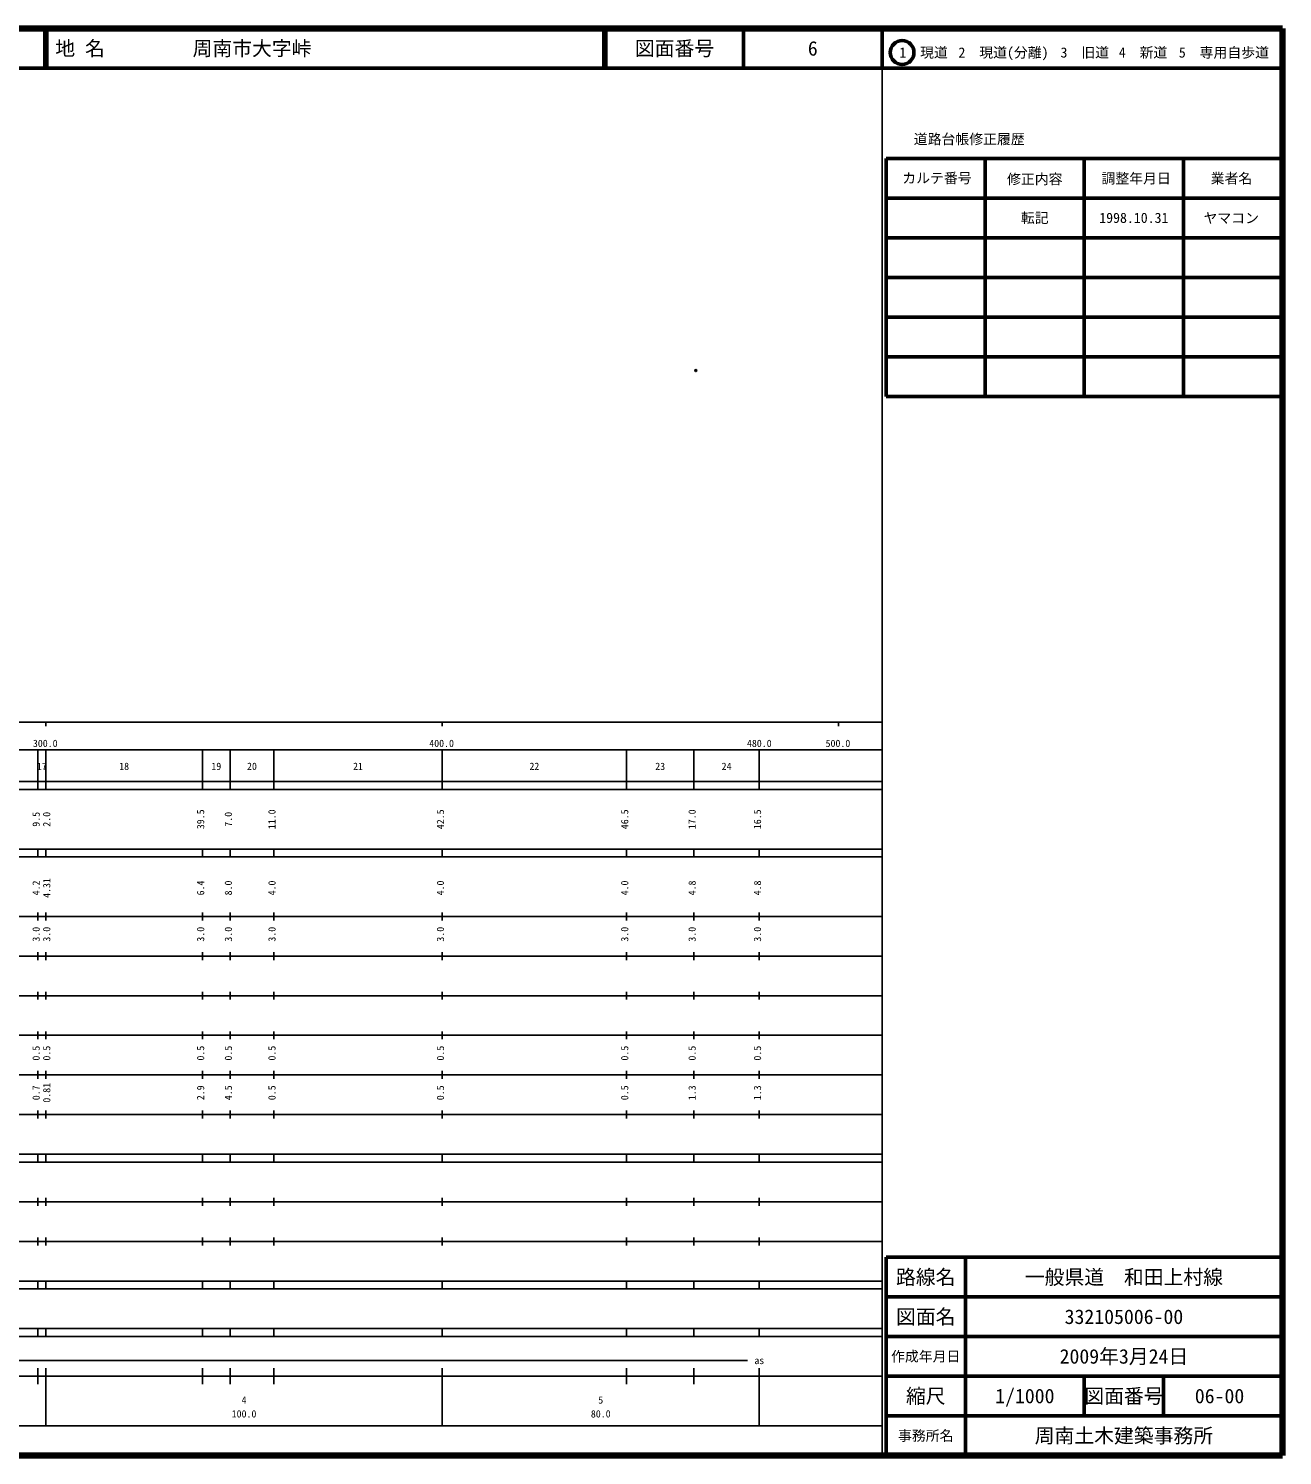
# Model space of a CAD drawing. Units: millimetres on the paper. Extents: x 40 to 680, y 20 to 380.
# Drawn here: x 363.6 to 680, y 20 to 380 of the extents above; entities that cross this region are included whole.
import ezdxf
from ezdxf.enums import TextEntityAlignment as Align

# ---------------------------------------------------------------- set-up
doc = ezdxf.new("R2010")
doc.units = ezdxf.units.MM
doc.header["$PDMODE"] = 32
doc.header["$PDSIZE"] = 0.5
doc.layers.add('M-OTRS', color=6, linetype='Continuous')
doc.layers.add('M-TTL-TXT', color=7, linetype='Continuous')
for name, color, linetype, lineweight in [('M-TTL', 2, 'Continuous', 140), ('M-TTL-BAND', 7, 'Continuous', 25), ('M-TTL-FRAM', 2, 'Continuous', 50), ('M-TTL-LINE', 7, 'Continuous', 50)]:
    doc.layers.add(name, color=color, linetype=linetype, lineweight=lineweight)
doc.styles.add('ＭＳ ゴシック', font='')
doc.styles.get('ＭＳ ゴシック').set_extended_font_data('MS Gothic')

msp = doc.modelspace()

# ---------------------------------------------------------------- linework, layer by layer
at = {"layer": 'M-OTRS'}
msp.add_point((531.97, 293.693), dxfattribs=at)
at = {"layer": 'M-TTL'}
for p, q in [((680, 380), (40, 380)), ((680, 20), (680, 380)), ((40, 20), (680, 20))]:
    msp.add_line(p, q, dxfattribs=at)
at = {"layer": 'M-TTL-BAND'}
for p, q in [((579, 20), (579, 370)), ((40, 205), (579, 205)), ((368, 205), (368, 204)), ((468, 205), (468, 204)), ((568, 205), (568, 204)), ((68, 198), (579, 198)), ((366, 188), (366, 198)), ((368, 188), (368, 198)), ((407.5, 188), (407.5, 198)), ((414.5, 188), (414.5, 198)), ((425.5, 188), (425.5, 198)), ((468, 188), (468, 198)), ((514.5, 188), (514.5, 198)), ((531.5, 188), (531.5, 198)), ((548, 188), (548, 198)), ((40, 190), (579, 190)), ((40, 188), (579, 188)), ((40, 173), (579, 173)), ((366, 171), (366, 173)), ((368, 171), (368, 173)), ((407.5, 171), (407.5, 173)), ((414.5, 171), (414.5, 173)), ((425.5, 171), (425.5, 173)), ((468, 171), (468, 173)), ((514.5, 171), (514.5, 173)), ((531.5, 171), (531.5, 173)), ((548, 171), (548, 173)), ((40, 171), (579, 171)), ((40, 156), (579, 156)), ((366, 155), (366, 157)), ((368, 155), (368, 157)), ((407.5, 155), (407.5, 157)), ((414.5, 155), (414.5, 157)), ((425.5, 155), (425.5, 157)), ((468, 155), (468, 157)), ((514.5, 155), (514.5, 157)), ((531.5, 155), (531.5, 157)), ((548, 155), (548, 157)), ((46, 146), (579, 146)), ((366, 145), (366, 147)), ((368, 145), (368, 147)), ((407.5, 145), (407.5, 147)), ((414.5, 145), (414.5, 147)), ((425.5, 145), (425.5, 147)), ((468, 145), (468, 147)), ((514.5, 145), (514.5, 147)), ((531.5, 145), (531.5, 147)), ((548, 145), (548, 147)), ((366, 135), (366, 137)), ((368, 135), (368, 137)), ((407.5, 135), (407.5, 137)), ((414.5, 135), (414.5, 137)), ((425.5, 135), (425.5, 137)), ((468, 135), (468, 137)), ((514.5, 135), (514.5, 137)), ((531.5, 135), (531.5, 137)), ((548, 135), (548, 137)), ((52, 136), (579, 136)), ((46, 126), (579, 126)), ((366, 125), (366, 127)), ((368, 125), (368, 127)), ((407.5, 125), (407.5, 127)), ((414.5, 125), (414.5, 127)), ((425.5, 125), (425.5, 127)), ((468, 125), (468, 127)), ((514.5, 125), (514.5, 127)), ((531.5, 125), (531.5, 127)), ((548, 125), (548, 127)), ((52, 116), (579, 116)), ((366, 115), (366, 117)), ((368, 115), (368, 117)), ((407.5, 115), (407.5, 117)), ((414.5, 115), (414.5, 117)), ((425.5, 115), (425.5, 117)), ((468, 115), (468, 117)), ((514.5, 115), (514.5, 117)), ((531.5, 115), (531.5, 117)), ((548, 115), (548, 117)), ((46, 106), (579, 106)), ((366, 105), (366, 107)), ((368, 105), (368, 107)), ((407.5, 105), (407.5, 107)), ((414.5, 105), (414.5, 107)), ((425.5, 105), (425.5, 107)), ((468, 105), (468, 107)), ((514.5, 105), (514.5, 107)), ((531.5, 105), (531.5, 107)), ((548, 105), (548, 107)), ((40, 96), (579, 96)), ((40, 94), (579, 94)), ((366, 94), (366, 96)), ((368, 94), (368, 96)), ((407.5, 94), (407.5, 96)), ((414.5, 94), (414.5, 96)), ((425.5, 94), (425.5, 96)), ((468, 94), (468, 96)), ((514.5, 94), (514.5, 96)), ((531.5, 94), (531.5, 96)), ((548, 94), (548, 96)), ((49, 84), (579, 84)), ((366, 83), (366, 85)), ((368, 83), (368, 85)), ((407.5, 83), (407.5, 85)), ((414.5, 83), (414.5, 85)), ((425.5, 83), (425.5, 85)), ((468, 83), (468, 85)), ((514.5, 83), (514.5, 85)), ((531.5, 83), (531.5, 85)), ((548, 83), (548, 85)), ((40, 74), (579, 74)), ((366, 73), (366, 75)), ((368, 73), (368, 75)), ((407.5, 73), (407.5, 75)), ((414.5, 73), (414.5, 75)), ((425.5, 73), (425.5, 75)), ((468, 73), (468, 75)), ((514.5, 73), (514.5, 75)), ((531.5, 73), (531.5, 75)), ((548, 73), (548, 75)), ((40, 64), (579, 64)), ((40, 62), (579, 62)), ((366, 62), (366, 64)), ((368, 62), (368, 64)), ((407.5, 62), (407.5, 64)), ((414.5, 62), (414.5, 64)), ((425.5, 62), (425.5, 64)), ((468, 62), (468, 64)), ((514.5, 62), (514.5, 64)), ((531.5, 62), (531.5, 64)), ((548, 62), (548, 64)), ((40, 52), (579, 52)), ((366, 50), (366, 52)), ((368, 50), (368, 52)), ((407.5, 50), (407.5, 52)), ((414.5, 50), (414.5, 52)), ((425.5, 50), (425.5, 52)), ((468, 50), (468, 52)), ((514.5, 50), (514.5, 52)), ((531.5, 50), (531.5, 52)), ((548, 50), (548, 52)), ((40, 50), (579, 50)), ((71, 44), (545, 44)), ((40, 40), (579, 40)), ((366, 38), (366, 42)), ((368, 27.5), (368, 42)), ((407.5, 38), (407.5, 42)), ((414.5, 38), (414.5, 42)), ((425.5, 38), (425.5, 42)), ((468, 27.5), (468, 42)), ((514.5, 38), (514.5, 42)), ((531.5, 38), (531.5, 42)), ((548, 27.5), (548, 42)), ((68, 27.5), (579, 27.5))]:
    msp.add_line(p, q, dxfattribs=at)
at = {"layer": 'M-TTL-FRAM'}
for p, q in [((580, 347.197), (580, 287.197)), ((580, 347.197), (680, 347.197)), ((580, 287.197), (680, 287.197)), ((680, 70), (580, 70)), ((580, 70), (580, 20))]:
    msp.add_line(p, q, dxfattribs=at)
at = {"layer": 'M-TTL-LINE'}
for p, q in [((367.75, 380), (367.75, 370)), ((368.25, 380), (368.25, 370)), ((508.747, 380), (508.747, 370)), ((509.247, 380), (509.247, 370)), ((543.997, 380), (543.997, 370)), ((579, 380), (579, 370)), ((40, 370), (680, 370)), ((605, 347.197), (605, 287.197)), ((630, 347.197), (630, 287.197)), ((655, 347.197), (655, 287.197)), ((580, 337.197), (680, 337.197)), ((580, 327.197), (680, 327.197)), ((580, 317.197), (680, 317.197)), ((580, 307.197), (680, 307.197)), ((580, 297.197), (680, 297.197)), ((600, 70), (600, 20)), ((680, 60), (580, 60)), ((680, 50), (580, 50)), ((680, 40), (580, 40)), ((630, 40), (630, 30)), ((650, 40), (650, 30)), ((680, 30), (580, 30))]:
    msp.add_line(p, q, dxfattribs=at)
msp.add_circle((584.031, 373.958), 3, dxfattribs=at)

# ---------------------------------------------------------------- texts
at = {"layer": 'M-TTL-BAND', "style": 'ＭＳ ゴシック'}
for s, p in [('300.0', (367.844, 198.195)), ('400.0', (467.844, 198.195)), ('480.0', (548, 198.195)), ('500.0', (567.844, 198.195)), ('17', (367, 192.405)), ('18', (387.75, 192.405)), ('19', (411, 192.405)), ('20', (420, 192.405)), ('21', (446.75, 192.405)), ('22', (491.25, 192.405)), ('23', (523, 192.405)), ('24', (539.75, 192.405)), ('as', (548, 42.5)), ('4', (418, 32.523)), ('5', (508, 32.523)), ('100.0', (418, 29.033)), ('80.0', (508, 29.033))]:
    msp.add_text(s, height=1.833, dxfattribs=at).set_placement(p, align=Align.BOTTOM_CENTER)
for s, p in [('9.5', (367, 180.5)), ('2.0', (369.665, 180.5)), ('39.5', (408.5, 180.5)), ('7.0', (415.5, 180.5)), ('11.0', (426.5, 180.5)), ('42.5', (469, 180.5)), ('46.5', (515.5, 180.5)), ('17.0', (532.5, 180.5)), ('16.5', (549, 180.5)), ('4.2', (367, 163.174)), ('4.31', (369.665, 163.174)), ('6.4', (408.5, 163.174)), ('8.0', (415.5, 163.174)), ('4.0', (426.5, 163.174)), ('4.0', (469, 163.174)), ('4.0', (515.5, 163.174)), ('4.8', (532.5, 163.174)), ('4.8', (549, 163.174)), ('3.0', (367, 151.5)), ('3.0', (369.665, 151.5)), ('3.0', (408.5, 151.5)), ('3.0', (415.5, 151.5)), ('3.0', (426.5, 151.5)), ('3.0', (469, 151.5)), ('3.0', (515.5, 151.5)), ('3.0', (532.5, 151.5)), ('3.0', (549, 151.5)), ('0.5', (367, 121.5)), ('0.5', (369.665, 121.5)), ('0.5', (408.5, 121.5)), ('0.5', (415.5, 121.5)), ('0.5', (426.5, 121.5)), ('0.5', (469, 121.5)), ('0.5', (515.5, 121.5)), ('0.5', (532.5, 121.5)), ('0.5', (549, 121.5)), ('0.7', (367, 111.5)), ('0.81', (369.665, 111.5)), ('2.9', (408.5, 111.5)), ('4.5', (415.5, 111.5)), ('0.5', (426.5, 111.5)), ('0.5', (469, 111.5)), ('0.5', (515.5, 111.5)), ('1.3', (532.5, 111.5)), ('1.3', (549, 111.5))]:
    msp.add_text(s, height=1.833, rotation=90, dxfattribs=at).set_placement(p, align=Align.BOTTOM_CENTER)
at = {"layer": 'M-TTL-TXT', "style": 'ＭＳ ゴシック'}
for s, p in [('地 名', (370.38, 375)), ('周南市大字峠', (405.024, 375))]:
    msp.add_text(s, height=3.666, dxfattribs=at).set_placement(p, align=Align.MIDDLE_LEFT)
for s, height, p in [('図面番号', 3.666, (526.622, 375)), ('6', 3.666, (561.497, 375)), ('1\u3000現道', 2.566, (589.448, 373.958)), ('2\u3000現道(分離)', 2.566, (609.619, 373.958)), ('3\u3000旧道', 2.566, (630.121, 373.958)), ('4\u3000新道', 2.566, (644.824, 373.958)), ('5\u3000専用自歩道', 2.566, (665.228, 373.958)), ('道路台帳修正履歴', 2.566, (600.968, 352.113)), ('カルテ番号', 2.566, (592.839, 342.277)), ('修正内容', 2.566, (617.509, 342.023)), ('調整年月日', 2.566, (643.089, 342.197)), ('業者名', 2.566, (667.134, 342.197)), ('転記', 2.566, (617.5, 332.245)), ('1998.10.31', 2.566, (642.5, 332.245)), ('ヤマコン', 2.566, (667.077, 332.189)), ('路線名', 3.666, (590, 65)), ('路線名', 3.666, (590, 65)), ('一般県道\u3000和田上村線', 3.666, (640, 65)), ('図面名', 3.666, (590, 55)), ('図面名', 3.666, (590, 55)), ('332105006-00', 3.666, (640, 55)), ('2009年3月24日', 3.666, (640, 45)), ('作成年月日', 2.566, (590, 45)), ('作成年月日', 2.566, (590, 45)), ('縮尺', 3.666, (590, 35)), ('縮尺', 3.666, (590, 35)), ('1/1000', 3.666, (615, 35)), ('図面番号', 3.666, (640, 35)), ('図面番号', 3.666, (640, 35)), ('06-00', 3.666, (664.125, 35)), ('事務所名', 2.566, (590, 25)), ('事務所名', 2.566, (590, 25)), ('周南土木建築事務所', 3.666, (640, 25))]:
    msp.add_text(s, height=height, dxfattribs=at).set_placement(p, align=Align.MIDDLE_CENTER)

doc.saveas('drawing.dxf')
